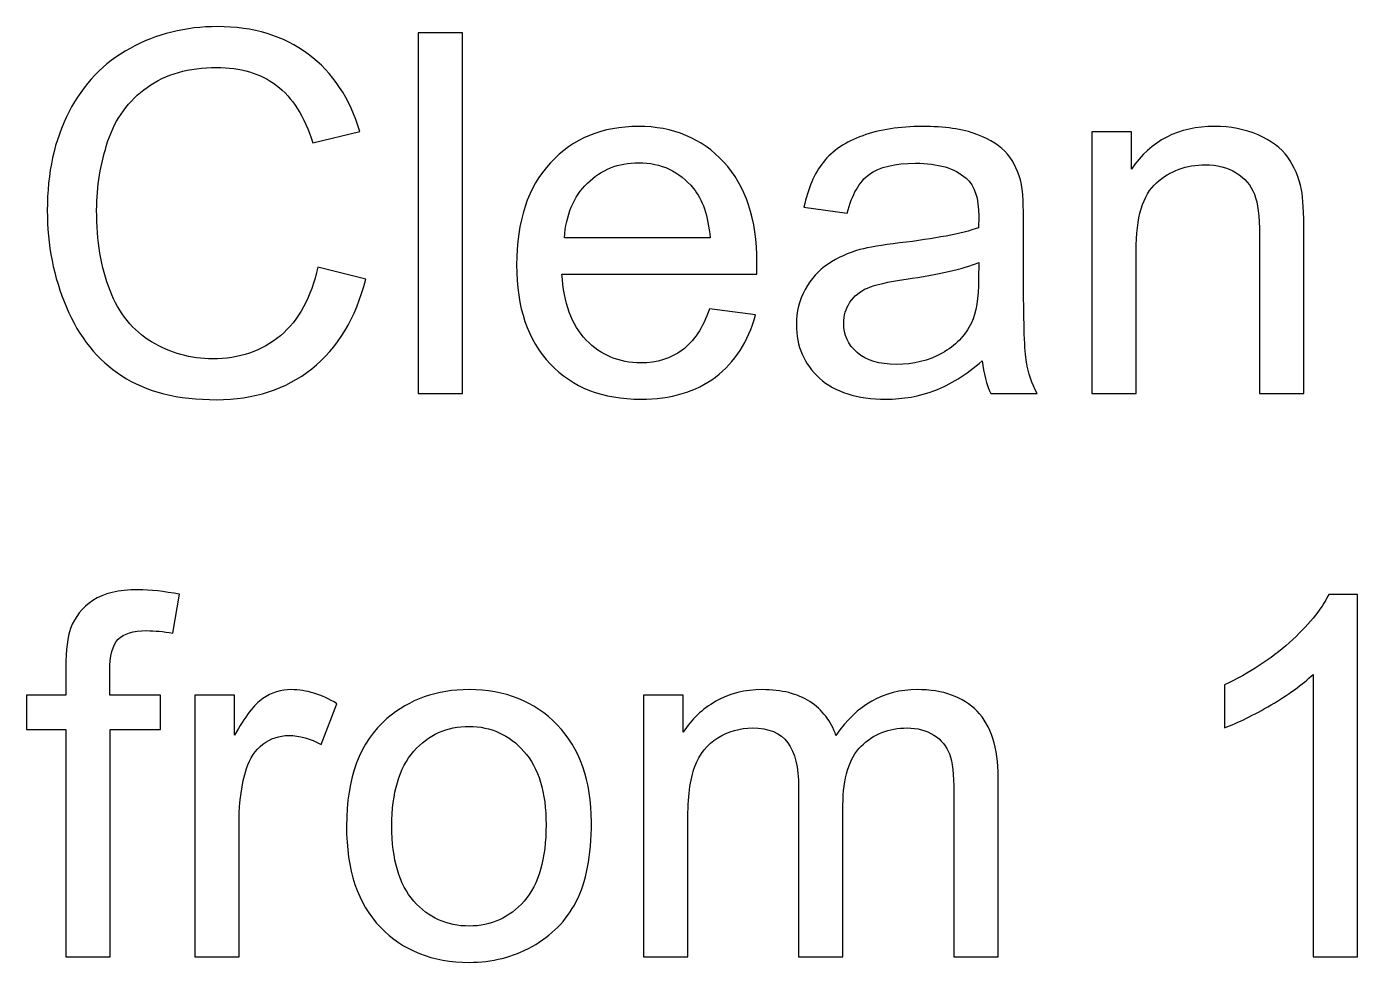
# Model space of a CAD drawing. Header units: centimetres. Extents: x -192 to 192, y -120 to 148.
# Drawn here: x -191.94 to -173.6, y 135.19 to 148.08 of the extents above; entities that cross this region are included whole.
import ezdxf

# ---------------------------------------------------------------- set-up
doc = ezdxf.new("R2010")
doc.units = ezdxf.units.CM
doc.header["$MEASUREMENT"] = 0
doc.layers.add('layer 1', color=7, linetype='Continuous')

msp = doc.modelspace()

# ---------------------------------------------------------------- linework, layer by layer
at = {"layer": 'layer 1', "color": 18}
for points, knots in [([(-187.92361, 144.76549), (-187.92361, 144.76549), (-187.26389, 144.59883), (-187.26389, 144.59883), (-187.26389, 144.59883), (-187.40162, 144.05832), (-187.64931, 143.64744), (-188.00695, 143.36387), (-188.00695, 143.36387), (-188.36459, 143.08031), (-188.80209, 142.93795), (-189.31945, 142.93795), (-189.31945, 142.93795), (-189.85417, 142.93795), (-190.28935, 143.04674), (-190.625, 143.26549), (-190.625, 143.26549), (-190.96065, 143.48309), (-191.21528, 143.79906), (-191.39005, 144.21225), (-191.39005, 144.21225), (-191.56482, 144.6266), (-191.65278, 145.06989), (-191.65278, 145.54443), (-191.65278, 145.54443), (-191.65278, 146.06179), (-191.5544, 146.51318), (-191.35648, 146.89859), (-191.35648, 146.89859), (-191.15857, 147.28401), (-190.87732, 147.57683), (-190.51273, 147.77706), (-190.51273, 147.77706), (-190.14815, 147.9773), (-189.74653, 148.07683), (-189.30903, 148.07683), (-189.30903, 148.07683), (-188.81134, 148.07683), (-188.39352, 147.95068), (-188.05556, 147.6972), (-188.05556, 147.6972), (-187.71644, 147.44373), (-187.48033, 147.08841), (-187.34723, 146.63007), (-187.34723, 146.63007), (-187.34723, 146.63007), (-187.99306, 146.4773), (-187.99306, 146.4773), (-187.99306, 146.4773), (-188.10764, 146.83841), (-188.27547, 147.1023), (-188.49422, 147.26665), (-188.49422, 147.26665), (-188.71296, 147.43216), (-188.98843, 147.51433), (-189.3206, 147.51433), (-189.3206, 147.51433), (-189.70139, 147.51433), (-190.02083, 147.4229), (-190.27662, 147.24003), (-190.27662, 147.24003), (-190.53241, 147.05716), (-190.71296, 146.81063), (-190.81597, 146.50276), (-190.81597, 146.50276), (-190.92014, 146.19373), (-190.97222, 145.87544), (-190.97222, 145.5479), (-190.97222, 145.5479), (-190.97222, 145.12545), (-190.91088, 144.75623), (-190.7882, 144.44142), (-190.7882, 144.44142), (-190.66551, 144.12545), (-190.47454, 143.89049), (-190.21528, 143.73424), (-190.21528, 143.73424), (-189.95602, 143.57799), (-189.67593, 143.50045), (-189.37384, 143.50045), (-189.37384, 143.50045), (-189.00579, 143.50045), (-188.6956, 143.60693), (-188.44097, 143.81873), (-188.44097, 143.81873), (-188.18634, 144.0317), (-188.01389, 144.34651), (-187.92361, 144.76549)], [0, 0, 0, 0, 0.04347826, 0.04347826, 0.04347826, 0.04347826, 0.08695652, 0.08695652, 0.08695652, 0.08695652, 0.13043478, 0.13043478, 0.13043478, 0.13043478, 0.17391304, 0.17391304, 0.17391304, 0.17391304, 0.2173913, 0.2173913, 0.2173913, 0.2173913, 0.26086957, 0.26086957, 0.26086957, 0.26086957, 0.30434783, 0.30434783, 0.30434783, 0.30434783, 0.34782609, 0.34782609, 0.34782609, 0.34782609, 0.39130435, 0.39130435, 0.39130435, 0.39130435, 0.43478261, 0.43478261, 0.43478261, 0.43478261, 0.47826087, 0.47826087, 0.47826087, 0.47826087, 0.52173913, 0.52173913, 0.52173913, 0.52173913, 0.56521739, 0.56521739, 0.56521739, 0.56521739, 0.60869565, 0.60869565, 0.60869565, 0.60869565, 0.65217391, 0.65217391, 0.65217391, 0.65217391, 0.69565217, 0.69565217, 0.69565217, 0.69565217, 0.73913043, 0.73913043, 0.73913043, 0.73913043, 0.7826087, 0.7826087, 0.7826087, 0.7826087, 0.82608696, 0.82608696, 0.82608696, 0.82608696, 0.86956522, 0.86956522, 0.86956522, 0.86956522, 0.91304348, 0.91304348, 0.91304348, 0.91304348, 1, 1, 1, 1]), ([(-186.54052, 143.02128), (-186.54052, 143.02128), (-186.54052, 147.9935), (-186.54052, 147.9935), (-186.54052, 147.9935), (-186.54052, 147.9935), (-185.92941, 147.9935), (-185.92941, 147.9935), (-185.92941, 147.9935), (-185.92941, 147.9935), (-185.92941, 143.02128), (-185.92941, 143.02128), (-185.92941, 143.02128), (-185.92941, 143.02128), (-186.54052, 143.02128), (-186.54052, 143.02128)], [0, 0, 0, 0, 0.2, 0.2, 0.2, 0.2, 0.4, 0.4, 0.4, 0.4, 0.6, 0.6, 0.6, 0.6, 1, 1, 1, 1]), ([(-182.52548, 144.18795), (-182.52548, 144.18795), (-181.89353, 144.10461), (-181.89353, 144.10461), (-181.89353, 144.10461), (-181.99191, 143.73771), (-182.17594, 143.45184), (-182.44446, 143.24929), (-182.44446, 143.24929), (-182.71297, 143.04674), (-183.05557, 142.94489), (-183.47339, 142.94489), (-183.47339, 142.94489), (-183.99885, 142.94489), (-184.41552, 143.10693), (-184.72339, 143.431), (-184.72339, 143.431), (-185.03126, 143.75392), (-185.1852, 144.20878), (-185.1852, 144.79327), (-185.1852, 144.79327), (-185.1852, 145.39744), (-185.0301, 145.86734), (-184.71876, 146.20068), (-184.71876, 146.20068), (-184.40742, 146.53517), (-184.00348, 146.70183), (-183.50696, 146.70183), (-183.50696, 146.70183), (-183.02663, 146.70183), (-182.63427, 146.53864), (-182.32987, 146.21109), (-182.32987, 146.21109), (-182.02548, 145.88355), (-181.8727, 145.4229), (-181.8727, 144.82915), (-181.8727, 144.82915), (-181.8727, 144.79327), (-181.87386, 144.73887), (-181.87617, 144.66711), (-181.87617, 144.66711), (-181.87617, 144.66711), (-184.5602, 144.66711), (-184.5602, 144.66711), (-184.5602, 144.66711), (-184.53705, 144.27244), (-184.42594, 143.9692), (-184.22455, 143.75971), (-184.22455, 143.75971), (-184.02432, 143.55021), (-183.77316, 143.44489), (-183.47339, 143.44489), (-183.47339, 143.44489), (-183.25001, 143.44489), (-183.05904, 143.50392), (-182.90163, 143.62197), (-182.90163, 143.62197), (-182.74307, 143.74003), (-182.61807, 143.92869), (-182.52548, 144.18795)], [0, 0, 0, 0, 0.0625, 0.0625, 0.0625, 0.0625, 0.125, 0.125, 0.125, 0.125, 0.1875, 0.1875, 0.1875, 0.1875, 0.25, 0.25, 0.25, 0.25, 0.3125, 0.3125, 0.3125, 0.3125, 0.375, 0.375, 0.375, 0.375, 0.4375, 0.4375, 0.4375, 0.4375, 0.5, 0.5, 0.5, 0.5, 0.5625, 0.5625, 0.5625, 0.5625, 0.625, 0.625, 0.625, 0.625, 0.6875, 0.6875, 0.6875, 0.6875, 0.75, 0.75, 0.75, 0.75, 0.8125, 0.8125, 0.8125, 0.8125, 0.875, 0.875, 0.875, 0.875, 1, 1, 1, 1]), ([(-178.76737, 143.47267), (-178.99422, 143.27938), (-179.21297, 143.14397), (-179.42246, 143.0641), (-179.42246, 143.0641), (-179.63195, 142.98424), (-179.85649, 142.94489), (-180.09723, 142.94489), (-180.09723, 142.94489), (-180.49307, 142.94489), (-180.79746, 143.04096), (-181.01043, 143.23424), (-181.01043, 143.23424), (-181.22339, 143.42637), (-181.32987, 143.6729), (-181.32987, 143.97267), (-181.32987, 143.97267), (-181.32987, 144.14859), (-181.28936, 144.30947), (-181.2095, 144.45531), (-181.2095, 144.45531), (-181.12848, 144.60114), (-181.02316, 144.71688), (-180.89353, 144.80484), (-180.89353, 144.80484), (-180.76274, 144.89281), (-180.61691, 144.95994), (-180.45371, 145.00508), (-180.45371, 145.00508), (-180.33334, 145.03633), (-180.15163, 145.06642), (-179.90973, 145.09651), (-179.90973, 145.09651), (-179.41668, 145.15438), (-179.05209, 145.22498), (-178.81946, 145.306), (-178.81946, 145.306), (-178.81714, 145.38933), (-178.81598, 145.44257), (-178.81598, 145.46457), (-178.81598, 145.46457), (-178.81598, 145.71225), (-178.87385, 145.88702), (-178.98959, 145.98887), (-178.98959, 145.98887), (-179.14584, 146.1266), (-179.37848, 146.19489), (-179.68635, 146.19489), (-179.68635, 146.19489), (-179.97455, 146.19489), (-180.18751, 146.14396), (-180.32408, 146.04327), (-180.32408, 146.04327), (-180.46182, 145.94257), (-180.56251, 145.76433), (-180.62848, 145.50739), (-180.62848, 145.50739), (-180.62848, 145.50739), (-181.2257, 145.59072), (-181.2257, 145.59072), (-181.2257, 145.59072), (-181.17131, 145.84651), (-181.08219, 146.05369), (-180.95719, 146.21109), (-180.95719, 146.21109), (-180.83219, 146.3685), (-180.65163, 146.48887), (-180.41552, 146.57452), (-180.41552, 146.57452), (-180.18057, 146.65901), (-179.90626, 146.70183), (-179.59607, 146.70183), (-179.59607, 146.70183), (-179.2882, 146.70183), (-179.03705, 146.66595), (-178.84376, 146.59304), (-178.84376, 146.59304), (-178.65163, 146.52012), (-178.50927, 146.42984), (-178.41899, 146.31989), (-178.41899, 146.31989), (-178.32871, 146.20994), (-178.26506, 146.07105), (-178.22802, 145.90322), (-178.22802, 145.90322), (-178.20834, 145.79906), (-178.19793, 145.61156), (-178.19793, 145.34188), (-178.19793, 145.34188), (-178.19793, 145.34188), (-178.19793, 144.5317), (-178.19793, 144.5317), (-178.19793, 144.5317), (-178.19793, 143.96572), (-178.1852, 143.60809), (-178.15973, 143.45646), (-178.15973, 143.45646), (-178.13543, 143.30484), (-178.0845, 143.16017), (-178.01043, 143.02128), (-178.01043, 143.02128), (-178.01043, 143.02128), (-178.64932, 143.02128), (-178.64932, 143.02128), (-178.64932, 143.02128), (-178.71066, 143.14975), (-178.75001, 143.30022), (-178.76737, 143.47267)], [0, 0, 0, 0, 0.03571429, 0.03571429, 0.03571429, 0.03571429, 0.07142857, 0.07142857, 0.07142857, 0.07142857, 0.10714286, 0.10714286, 0.10714286, 0.10714286, 0.14285714, 0.14285714, 0.14285714, 0.14285714, 0.17857143, 0.17857143, 0.17857143, 0.17857143, 0.21428571, 0.21428571, 0.21428571, 0.21428571, 0.25, 0.25, 0.25, 0.25, 0.28571429, 0.28571429, 0.28571429, 0.28571429, 0.32142857, 0.32142857, 0.32142857, 0.32142857, 0.35714286, 0.35714286, 0.35714286, 0.35714286, 0.39285714, 0.39285714, 0.39285714, 0.39285714, 0.42857143, 0.42857143, 0.42857143, 0.42857143, 0.46428571, 0.46428571, 0.46428571, 0.46428571, 0.5, 0.5, 0.5, 0.5, 0.53571429, 0.53571429, 0.53571429, 0.53571429, 0.57142857, 0.57142857, 0.57142857, 0.57142857, 0.60714286, 0.60714286, 0.60714286, 0.60714286, 0.64285714, 0.64285714, 0.64285714, 0.64285714, 0.67857143, 0.67857143, 0.67857143, 0.67857143, 0.71428571, 0.71428571, 0.71428571, 0.71428571, 0.75, 0.75, 0.75, 0.75, 0.78571429, 0.78571429, 0.78571429, 0.78571429, 0.82142857, 0.82142857, 0.82142857, 0.82142857, 0.85714286, 0.85714286, 0.85714286, 0.85714286, 0.89285714, 0.89285714, 0.89285714, 0.89285714, 0.92857143, 0.92857143, 0.92857143, 0.92857143, 1, 1, 1, 1]), ([(-177.25927, 143.02128), (-177.25927, 143.02128), (-177.25927, 146.62544), (-177.25927, 146.62544), (-177.25927, 146.62544), (-177.25927, 146.62544), (-176.71066, 146.62544), (-176.71066, 146.62544), (-176.71066, 146.62544), (-176.71066, 146.62544), (-176.71066, 146.11387), (-176.71066, 146.11387), (-176.71066, 146.11387), (-176.44677, 146.50623), (-176.06482, 146.70183), (-175.56598, 146.70183), (-175.56598, 146.70183), (-175.34839, 146.70183), (-175.14931, 146.66248), (-174.9676, 146.58494), (-174.9676, 146.58494), (-174.78589, 146.50739), (-174.64931, 146.40438), (-174.55904, 146.27822), (-174.55904, 146.27822), (-174.46876, 146.15207), (-174.4051, 146.0016), (-174.36922, 145.82799), (-174.36922, 145.82799), (-174.34723, 145.71457), (-174.33566, 145.51665), (-174.33566, 145.23424), (-174.33566, 145.23424), (-174.33566, 145.23424), (-174.33566, 143.02128), (-174.33566, 143.02128), (-174.33566, 143.02128), (-174.33566, 143.02128), (-174.94677, 143.02128), (-174.94677, 143.02128), (-174.94677, 143.02128), (-174.94677, 143.02128), (-174.94677, 145.21109), (-174.94677, 145.21109), (-174.94677, 145.21109), (-174.94677, 145.45994), (-174.96992, 145.64628), (-175.01737, 145.76896), (-175.01737, 145.76896), (-175.06482, 145.89165), (-175.14931, 145.99003), (-175.26968, 146.0641), (-175.26968, 146.0641), (-175.39006, 146.13702), (-175.53242, 146.17406), (-175.69445, 146.17406), (-175.69445, 146.17406), (-175.95371, 146.17406), (-176.17709, 146.09188), (-176.36575, 145.92637), (-176.36575, 145.92637), (-176.55441, 145.76202), (-176.64816, 145.44836), (-176.64816, 144.98771), (-176.64816, 144.98771), (-176.64816, 144.98771), (-176.64816, 143.02128), (-176.64816, 143.02128), (-176.64816, 143.02128), (-176.64816, 143.02128), (-177.25927, 143.02128), (-177.25927, 143.02128)], [0, 0, 0, 0, 0.05263158, 0.05263158, 0.05263158, 0.05263158, 0.10526316, 0.10526316, 0.10526316, 0.10526316, 0.15789474, 0.15789474, 0.15789474, 0.15789474, 0.21052632, 0.21052632, 0.21052632, 0.21052632, 0.26315789, 0.26315789, 0.26315789, 0.26315789, 0.31578947, 0.31578947, 0.31578947, 0.31578947, 0.36842105, 0.36842105, 0.36842105, 0.36842105, 0.42105263, 0.42105263, 0.42105263, 0.42105263, 0.47368421, 0.47368421, 0.47368421, 0.47368421, 0.52631579, 0.52631579, 0.52631579, 0.52631579, 0.57894737, 0.57894737, 0.57894737, 0.57894737, 0.63157895, 0.63157895, 0.63157895, 0.63157895, 0.68421053, 0.68421053, 0.68421053, 0.68421053, 0.73684211, 0.73684211, 0.73684211, 0.73684211, 0.78947368, 0.78947368, 0.78947368, 0.78947368, 0.84210526, 0.84210526, 0.84210526, 0.84210526, 0.89473684, 0.89473684, 0.89473684, 0.89473684, 1, 1, 1, 1]), ([(-184.52547, 145.16711), (-184.52547, 145.16711), (-182.51853, 145.16711), (-182.51853, 145.16711), (-182.51853, 145.16711), (-182.54515, 145.47035), (-182.6227, 145.6972), (-182.74885, 145.84882), (-182.74885, 145.84882), (-182.94214, 146.08378), (-183.19446, 146.20183), (-183.50348, 146.20183), (-183.50348, 146.20183), (-183.78358, 146.20183), (-184.01853, 146.10808), (-184.2095, 145.92058), (-184.2095, 145.92058), (-184.39932, 145.73308), (-184.50464, 145.48193), (-184.52547, 145.16711)], [0, 0, 0, 0, 0.16666667, 0.16666667, 0.16666667, 0.16666667, 0.33333333, 0.33333333, 0.33333333, 0.33333333, 0.5, 0.5, 0.5, 0.5, 0.66666667, 0.66666667, 0.66666667, 0.66666667, 1, 1, 1, 1]), ([(-178.81598, 144.82683), (-179.0382, 144.73656), (-179.37154, 144.66017), (-179.81598, 144.59767), (-179.81598, 144.59767), (-180.0683, 144.56179), (-180.24654, 144.52128), (-180.3507, 144.47614), (-180.3507, 144.47614), (-180.45487, 144.431), (-180.53473, 144.36503), (-180.59144, 144.27938), (-180.59144, 144.27938), (-180.64816, 144.19258), (-180.67709, 144.09651), (-180.67709, 143.99003), (-180.67709, 143.99003), (-180.67709, 143.82915), (-180.61575, 143.69373), (-180.49191, 143.58609), (-180.49191, 143.58609), (-180.36807, 143.47846), (-180.18751, 143.42406), (-179.95024, 143.42406), (-179.95024, 143.42406), (-179.71529, 143.42406), (-179.5058, 143.47498), (-179.32177, 143.57799), (-179.32177, 143.57799), (-179.1389, 143.67984), (-179.00348, 143.81989), (-178.91783, 143.99697), (-178.91783, 143.99697), (-178.85186, 144.13471), (-178.81946, 144.33725), (-178.81946, 144.60461), (-178.81946, 144.60461), (-178.81946, 144.60461), (-178.81598, 144.82683), (-178.81598, 144.82683)], [0, 0, 0, 0, 0.09090909, 0.09090909, 0.09090909, 0.09090909, 0.18181818, 0.18181818, 0.18181818, 0.18181818, 0.27272727, 0.27272727, 0.27272727, 0.27272727, 0.36363636, 0.36363636, 0.36363636, 0.36363636, 0.45454545, 0.45454545, 0.45454545, 0.45454545, 0.54545455, 0.54545455, 0.54545455, 0.54545455, 0.63636364, 0.63636364, 0.63636364, 0.63636364, 0.72727273, 0.72727273, 0.72727273, 0.72727273, 0.81818182, 0.81818182, 0.81818182, 0.81818182, 1, 1, 1, 1]), ([(-191.39583, 135.26319), (-191.39583, 135.26319), (-191.39583, 138.39513), (-191.39583, 138.39513), (-191.39583, 138.39513), (-191.39583, 138.39513), (-191.9375, 138.39513), (-191.9375, 138.39513), (-191.9375, 138.39513), (-191.9375, 138.39513), (-191.9375, 138.86735), (-191.9375, 138.86735), (-191.9375, 138.86735), (-191.9375, 138.86735), (-191.39583, 138.86735), (-191.39583, 138.86735), (-191.39583, 138.86735), (-191.39583, 138.86735), (-191.39583, 139.2493), (-191.39583, 139.2493), (-191.39583, 139.2493), (-191.39583, 139.4912), (-191.375, 139.67059), (-191.33218, 139.78749), (-191.33218, 139.78749), (-191.27315, 139.9449), (-191.1713, 140.07337), (-191.02315, 140.17175), (-191.02315, 140.17175), (-190.87616, 140.27013), (-190.66898, 140.31874), (-190.40278, 140.31874), (-190.40278, 140.31874), (-190.23033, 140.31874), (-190.04051, 140.29791), (-189.83218, 140.2574), (-189.83218, 140.2574), (-189.83218, 140.2574), (-189.92361, 139.72268), (-189.92361, 139.72268), (-189.92361, 139.72268), (-190.05093, 139.74467), (-190.17014, 139.75624), (-190.28357, 139.75624), (-190.28357, 139.75624), (-190.46875, 139.75624), (-190.59954, 139.71689), (-190.67708, 139.63819), (-190.67708, 139.63819), (-190.75347, 139.55948), (-190.79167, 139.41249), (-190.79167, 139.19722), (-190.79167, 139.19722), (-190.79167, 139.19722), (-190.79167, 138.86735), (-190.79167, 138.86735), (-190.79167, 138.86735), (-190.79167, 138.86735), (-190.09028, 138.86735), (-190.09028, 138.86735), (-190.09028, 138.86735), (-190.09028, 138.86735), (-190.09028, 138.39513), (-190.09028, 138.39513), (-190.09028, 138.39513), (-190.09028, 138.39513), (-190.78472, 138.39513), (-190.78472, 138.39513), (-190.78472, 138.39513), (-190.78472, 138.39513), (-190.78472, 135.26319), (-190.78472, 135.26319), (-190.78472, 135.26319), (-190.78472, 135.26319), (-191.39583, 135.26319), (-191.39583, 135.26319)], [0, 0, 0, 0, 0.05, 0.05, 0.05, 0.05, 0.1, 0.1, 0.1, 0.1, 0.15, 0.15, 0.15, 0.15, 0.2, 0.2, 0.2, 0.2, 0.25, 0.25, 0.25, 0.25, 0.3, 0.3, 0.3, 0.3, 0.35, 0.35, 0.35, 0.35, 0.4, 0.4, 0.4, 0.4, 0.45, 0.45, 0.45, 0.45, 0.5, 0.5, 0.5, 0.5, 0.55, 0.55, 0.55, 0.55, 0.6, 0.6, 0.6, 0.6, 0.65, 0.65, 0.65, 0.65, 0.7, 0.7, 0.7, 0.7, 0.75, 0.75, 0.75, 0.75, 0.8, 0.8, 0.8, 0.8, 0.85, 0.85, 0.85, 0.85, 0.9, 0.9, 0.9, 0.9, 1, 1, 1, 1]), ([(-173.59838, 135.26319), (-173.59838, 135.26319), (-174.20949, 135.26319), (-174.20949, 135.26319), (-174.20949, 135.26319), (-174.20949, 135.26319), (-174.20949, 139.15439), (-174.20949, 139.15439), (-174.20949, 139.15439), (-174.35648, 139.01319), (-174.54977, 138.87314), (-174.78819, 138.7331), (-174.78819, 138.7331), (-175.02662, 138.59305), (-175.2419, 138.48773), (-175.43171, 138.41828), (-175.43171, 138.41828), (-175.43171, 138.41828), (-175.43171, 139.00856), (-175.43171, 139.00856), (-175.43171, 139.00856), (-175.09028, 139.16828), (-174.79166, 139.36272), (-174.53588, 139.59189), (-174.53588, 139.59189), (-174.28009, 139.8199), (-174.09838, 140.04096), (-173.9919, 140.25624), (-173.9919, 140.25624), (-173.9919, 140.25624), (-173.59838, 140.25624), (-173.59838, 140.25624), (-173.59838, 140.25624), (-173.59838, 140.25624), (-173.59838, 135.26319), (-173.59838, 135.26319)], [0, 0, 0, 0, 0.1, 0.1, 0.1, 0.1, 0.2, 0.2, 0.2, 0.2, 0.3, 0.3, 0.3, 0.3, 0.4, 0.4, 0.4, 0.4, 0.5, 0.5, 0.5, 0.5, 0.6, 0.6, 0.6, 0.6, 0.7, 0.7, 0.7, 0.7, 0.8, 0.8, 0.8, 0.8, 1, 1, 1, 1]), ([(-189.61921, 135.26319), (-189.61921, 135.26319), (-189.61921, 138.86735), (-189.61921, 138.86735), (-189.61921, 138.86735), (-189.61921, 138.86735), (-189.0706, 138.86735), (-189.0706, 138.86735), (-189.0706, 138.86735), (-189.0706, 138.86735), (-189.0706, 138.31527), (-189.0706, 138.31527), (-189.0706, 138.31527), (-188.93055, 138.57106), (-188.80092, 138.74004), (-188.68171, 138.82106), (-188.68171, 138.82106), (-188.5625, 138.90323), (-188.43171, 138.94374), (-188.28935, 138.94374), (-188.28935, 138.94374), (-188.08333, 138.94374), (-187.87384, 138.87893), (-187.66088, 138.75046), (-187.66088, 138.75046), (-187.66088, 138.75046), (-187.87847, 138.1868), (-187.87847, 138.1868), (-187.87847, 138.1868), (-188.02662, 138.27013), (-188.17477, 138.3118), (-188.32292, 138.3118), (-188.32292, 138.3118), (-188.45602, 138.3118), (-188.57523, 138.27129), (-188.68055, 138.19143), (-188.68055, 138.19143), (-188.78588, 138.11157), (-188.86111, 138.00046), (-188.90625, 137.8581), (-188.90625, 137.8581), (-188.97454, 137.64166), (-189.0081, 137.40439), (-189.0081, 137.14629), (-189.0081, 137.14629), (-189.0081, 137.14629), (-189.0081, 135.26319), (-189.0081, 135.26319), (-189.0081, 135.26319), (-189.0081, 135.26319), (-189.61921, 135.26319), (-189.61921, 135.26319)], [0, 0, 0, 0, 0.07142857, 0.07142857, 0.07142857, 0.07142857, 0.14285714, 0.14285714, 0.14285714, 0.14285714, 0.21428571, 0.21428571, 0.21428571, 0.21428571, 0.28571429, 0.28571429, 0.28571429, 0.28571429, 0.35714286, 0.35714286, 0.35714286, 0.35714286, 0.42857143, 0.42857143, 0.42857143, 0.42857143, 0.5, 0.5, 0.5, 0.5, 0.57142857, 0.57142857, 0.57142857, 0.57142857, 0.64285714, 0.64285714, 0.64285714, 0.64285714, 0.71428571, 0.71428571, 0.71428571, 0.71428571, 0.78571429, 0.78571429, 0.78571429, 0.78571429, 0.85714286, 0.85714286, 0.85714286, 0.85714286, 1, 1, 1, 1]), ([(-187.52893, 137.06527), (-187.52893, 137.73078), (-187.34375, 138.22384), (-186.97222, 138.54444), (-186.97222, 138.54444), (-186.66319, 138.81064), (-186.28472, 138.94374), (-185.83912, 138.94374), (-185.83912, 138.94374), (-185.34491, 138.94374), (-184.93981, 138.78171), (-184.625, 138.45763), (-184.625, 138.45763), (-184.31134, 138.13472), (-184.15394, 137.6868), (-184.15394, 137.1162), (-184.15394, 137.1162), (-184.15394, 136.65324), (-184.22338, 136.28981), (-184.36227, 136.02476), (-184.36227, 136.02476), (-184.50116, 135.75972), (-184.7037, 135.5537), (-184.96991, 135.40671), (-184.96991, 135.40671), (-185.23495, 135.25972), (-185.52546, 135.1868), (-185.83912, 135.1868), (-185.83912, 135.1868), (-186.34375, 135.1868), (-186.75116, 135.34768), (-187.0625, 135.6706), (-187.0625, 135.6706), (-187.37384, 135.99351), (-187.52893, 136.45879), (-187.52893, 137.06527)], [0, 0, 0, 0, 0.1, 0.1, 0.1, 0.1, 0.2, 0.2, 0.2, 0.2, 0.3, 0.3, 0.3, 0.3, 0.4, 0.4, 0.4, 0.4, 0.5, 0.5, 0.5, 0.5, 0.6, 0.6, 0.6, 0.6, 0.7, 0.7, 0.7, 0.7, 0.8, 0.8, 0.8, 0.8, 1, 1, 1, 1]), ([(-183.4375, 135.26319), (-183.4375, 135.26319), (-183.4375, 138.86735), (-183.4375, 138.86735), (-183.4375, 138.86735), (-183.4375, 138.86735), (-182.88889, 138.86735), (-182.88889, 138.86735), (-182.88889, 138.86735), (-182.88889, 138.86735), (-182.88889, 138.3581), (-182.88889, 138.3581), (-182.88889, 138.3581), (-182.77662, 138.53402), (-182.62615, 138.67638), (-182.43865, 138.78286), (-182.43865, 138.78286), (-182.25116, 138.8905), (-182.03819, 138.94374), (-181.79861, 138.94374), (-181.79861, 138.94374), (-181.53241, 138.94374), (-181.31366, 138.88819), (-181.14352, 138.77823), (-181.14352, 138.77823), (-180.97338, 138.66712), (-180.85301, 138.51319), (-180.78356, 138.31411), (-180.78356, 138.31411), (-180.49653, 138.73425), (-180.125, 138.94374), (-179.66667, 138.94374), (-179.66667, 138.94374), (-179.30787, 138.94374), (-179.03125, 138.84536), (-178.83912, 138.64745), (-178.83912, 138.64745), (-178.64583, 138.44953), (-178.54861, 138.14513), (-178.54861, 137.73425), (-178.54861, 137.73425), (-178.54861, 137.73425), (-178.54861, 135.26319), (-178.54861, 135.26319), (-178.54861, 135.26319), (-178.54861, 135.26319), (-179.15972, 135.26319), (-179.15972, 135.26319), (-179.15972, 135.26319), (-179.15972, 135.26319), (-179.15972, 137.53171), (-179.15972, 137.53171), (-179.15972, 137.53171), (-179.15972, 137.77476), (-179.18056, 137.95069), (-179.21991, 138.05833), (-179.21991, 138.05833), (-179.25926, 138.16597), (-179.33102, 138.25161), (-179.43634, 138.31759), (-179.43634, 138.31759), (-179.54051, 138.38356), (-179.66319, 138.41597), (-179.80324, 138.41597), (-179.80324, 138.41597), (-180.05787, 138.41597), (-180.26852, 138.33148), (-180.43634, 138.16365), (-180.43634, 138.16365), (-180.60417, 137.99467), (-180.6875, 137.72499), (-180.6875, 137.35462), (-180.6875, 137.35462), (-180.6875, 137.35462), (-180.6875, 135.26319), (-180.6875, 135.26319), (-180.6875, 135.26319), (-180.6875, 135.26319), (-181.29861, 135.26319), (-181.29861, 135.26319), (-181.29861, 135.26319), (-181.29861, 135.26319), (-181.29861, 137.60231), (-181.29861, 137.60231), (-181.29861, 137.60231), (-181.29861, 137.87314), (-181.34838, 138.07685), (-181.44791, 138.21226), (-181.44791, 138.21226), (-181.54745, 138.34768), (-181.71065, 138.41597), (-181.93634, 138.41597), (-181.93634, 138.41597), (-182.10764, 138.41597), (-182.2662, 138.37083), (-182.41203, 138.28055), (-182.41203, 138.28055), (-182.55787, 138.19027), (-182.66319, 138.05833), (-182.72916, 137.88356), (-182.72916, 137.88356), (-182.79398, 137.70995), (-182.82639, 137.45879), (-182.82639, 137.13124), (-182.82639, 137.13124), (-182.82639, 137.13124), (-182.82639, 135.26319), (-182.82639, 135.26319), (-182.82639, 135.26319), (-182.82639, 135.26319), (-183.4375, 135.26319), (-183.4375, 135.26319)], [0, 0, 0, 0, 0.03448276, 0.03448276, 0.03448276, 0.03448276, 0.06896552, 0.06896552, 0.06896552, 0.06896552, 0.10344828, 0.10344828, 0.10344828, 0.10344828, 0.13793103, 0.13793103, 0.13793103, 0.13793103, 0.17241379, 0.17241379, 0.17241379, 0.17241379, 0.20689655, 0.20689655, 0.20689655, 0.20689655, 0.24137931, 0.24137931, 0.24137931, 0.24137931, 0.27586207, 0.27586207, 0.27586207, 0.27586207, 0.31034483, 0.31034483, 0.31034483, 0.31034483, 0.34482759, 0.34482759, 0.34482759, 0.34482759, 0.37931034, 0.37931034, 0.37931034, 0.37931034, 0.4137931, 0.4137931, 0.4137931, 0.4137931, 0.44827586, 0.44827586, 0.44827586, 0.44827586, 0.48275862, 0.48275862, 0.48275862, 0.48275862, 0.51724138, 0.51724138, 0.51724138, 0.51724138, 0.55172414, 0.55172414, 0.55172414, 0.55172414, 0.5862069, 0.5862069, 0.5862069, 0.5862069, 0.62068966, 0.62068966, 0.62068966, 0.62068966, 0.65517241, 0.65517241, 0.65517241, 0.65517241, 0.68965517, 0.68965517, 0.68965517, 0.68965517, 0.72413793, 0.72413793, 0.72413793, 0.72413793, 0.75862069, 0.75862069, 0.75862069, 0.75862069, 0.79310345, 0.79310345, 0.79310345, 0.79310345, 0.82758621, 0.82758621, 0.82758621, 0.82758621, 0.86206897, 0.86206897, 0.86206897, 0.86206897, 0.89655172, 0.89655172, 0.89655172, 0.89655172, 0.93103448, 0.93103448, 0.93103448, 0.93103448, 1, 1, 1, 1]), ([(-186.90393, 137.06411), (-186.90393, 136.60347), (-186.80324, 136.25856), (-186.60185, 136.03055), (-186.60185, 136.03055), (-186.3993, 135.80138), (-186.14583, 135.6868), (-185.83912, 135.6868), (-185.83912, 135.6868), (-185.53588, 135.6868), (-185.28356, 135.80138), (-185.08102, 136.03171), (-185.08102, 136.03171), (-184.87963, 136.26203), (-184.77894, 136.61273), (-184.77894, 137.08379), (-184.77894, 137.08379), (-184.77894, 137.52823), (-184.88079, 137.86504), (-185.08333, 138.09305), (-185.08333, 138.09305), (-185.28588, 138.32222), (-185.53819, 138.4368), (-185.83912, 138.4368), (-185.83912, 138.4368), (-186.14583, 138.4368), (-186.3993, 138.32337), (-186.60185, 138.09536), (-186.60185, 138.09536), (-186.80324, 137.86736), (-186.90393, 137.52361), (-186.90393, 137.06411)], [0, 0, 0, 0, 0.11111111, 0.11111111, 0.11111111, 0.11111111, 0.22222222, 0.22222222, 0.22222222, 0.22222222, 0.33333333, 0.33333333, 0.33333333, 0.33333333, 0.44444444, 0.44444444, 0.44444444, 0.44444444, 0.55555556, 0.55555556, 0.55555556, 0.55555556, 0.66666667, 0.66666667, 0.66666667, 0.66666667, 0.77777778, 0.77777778, 0.77777778, 0.77777778, 1, 1, 1, 1])]:
    msp.add_open_spline(points, degree=3, knots=knots, dxfattribs=at)

doc.saveas('drawing.dxf')
